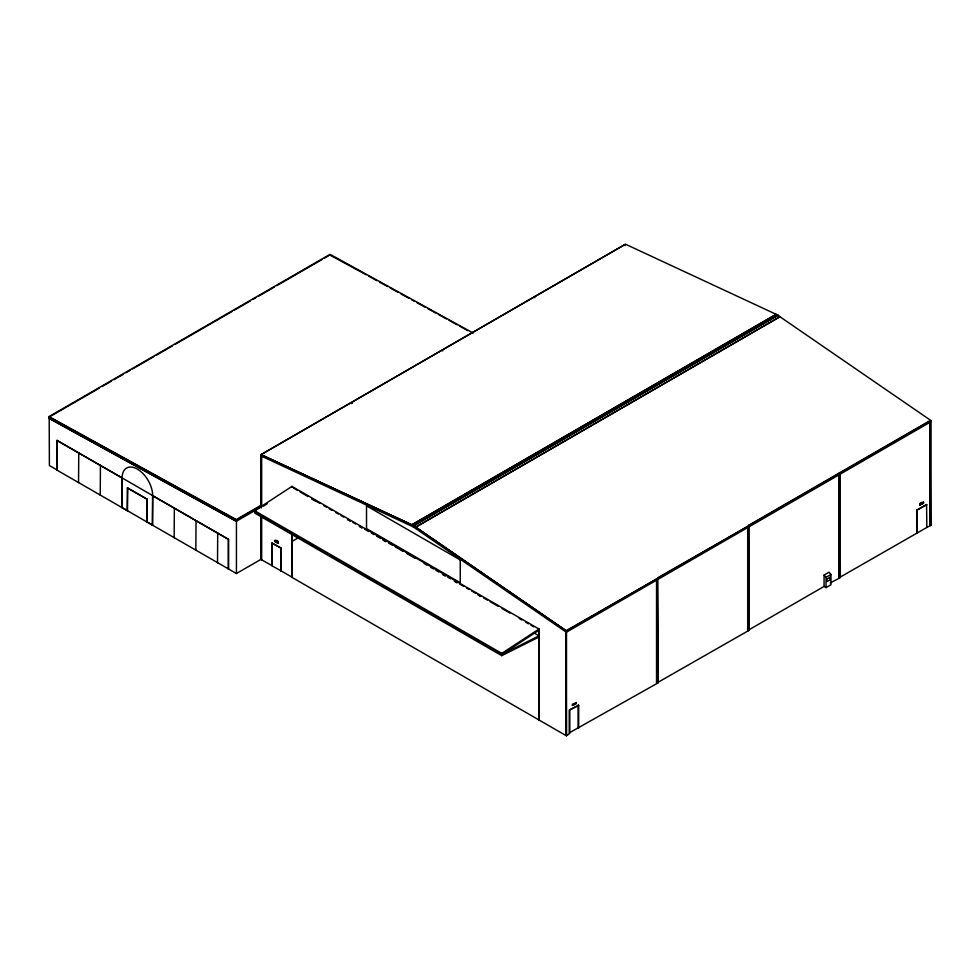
<?xml version="1.0" encoding="UTF-8"?>
<svg xmlns="http://www.w3.org/2000/svg" width="980" height="980" viewBox="0 0 980 980"><rect width="100%" height="100%" fill="white"/><g stroke="black" fill="none" stroke-linecap="round" stroke-linejoin="round"><path stroke-width="1.47" d="M657.519 682.595L748.193 630.814L748.193 526.125L657.531 577.906L658.021 682.876L657.531 579.425M838.856 577.906L838.856 473.218L839.346 578.188L830.232 582.892M501.76 655.657L501.821 654.481L539.074 630.14L539.012 629.038L291.954 486.399L254.702 510.752L254.702 513.018L501.76 655.657L539.012 637L539.074 635.824L533.5 632.602M538.779 635.653L539.012 637M578.69 728.115L578.69 705.355L569.233 710.133L569.233 732.893L657.041 683.452L657.041 578.751L566.379 630.532L566.379 735.796L566.085 630.642L415.79 527.081L780.019 316.797L778.071 315.229L413.817 525.733L260.876 454.72L260.901 507.077L236.266 521.311L49.025 418.325L49 416.61L330.052 254.335L473.169 333.041M415.79 527.081L780.031 316.577M278.357 543.043C278.773 538.473 269.745 540.397 277.928 543.079C280.096 540.25 269.182 539.38 278.247 543.03M919.681 504.651C929.383 502.201 918.579 500.792 920.012 504.945M575.934 702.623C566.955 707.033 577.441 704.375 576.179 702.55M572.43 705.392L576.056 703.664L576.081 702.476M923.111 503.083L923.564 501.993M263.461 506.17L267.185 503.732M539.074 635.824L501.821 654.481L501.76 653.391L539.012 629.038M49 417.174L99.507 388.019M102.153 386.488L111.414 381.134M114.072 379.603L123.333 374.262M125.979 372.731L129.948 370.44M132.606 368.909L153.787 356.671M156.433 355.152L172.321 345.977M174.967 344.446L231.893 311.579M234.539 310.048L250.427 300.885M253.073 299.353L255.719 297.822M258.365 296.291L274.253 287.128M276.899 285.596L321.918 259.602M324.564 258.083L328.533 255.78M329.856 255.021L366.165 274.768M49.025 418.325L236.462 521.188L236.437 520.037L49.196 417.064L49.392 465.537L57.085 469.971L57.085 440.388L56.889 470.082L236.437 573.521L261.366 559.127M78.755 452.907L78.559 482.601M100.438 465.427L100.242 495.121M56.889 440.498L122.12 477.934A21.597 12.471 60 0 1 137.396 469.114A21.597 12.471 60 0 1 152.672 495.574L152.476 525.28L152.672 495.574M127.547 487.893L127.351 510.764L127.547 487.893L147.257 499.273L147.257 522.034L152.672 525.158M127.547 510.654L121.924 507.64L121.924 478.056M127.351 488.003L147.257 499.273M776.087 314.531L411.857 524.815L776.074 314.286L625.497 244.204L260.876 454.72L351.538 402.376L351.538 403.515L352.531 402.952M147.257 522.034L147.049 499.384M174.354 508.093L174.158 537.787M196.037 520.613L195.841 550.307M49 416.61L236.241 519.584L261.366 505.08M292.212 487.379L291.954 486.399M261.366 505.643L236.241 520.16L236.266 521.311L236.266 519.596M217.719 533.132L217.511 562.826M152.476 495.684L228.548 539.392L228.548 568.976M281.076 570.85L272.011 565.84L272.011 543.079L281.076 548.09L281.076 570.85L292.212 577.281L292.212 533.096M291.868 541.524L298.496 537.689M272.011 543.079L281.076 548.09M260.876 516.632L260.876 559.409L272.207 565.73L272.207 542.969M292.016 532.998L292.212 577.281M261.366 454.953L413.327 525.782L778.071 315.229M565.877 630.765L413.327 525.782L413.327 526.922L565.877 631.904M748.683 525.28L749.186 630.25L748.683 525.28L838.856 473.218M566.379 735.796L566.379 631.096L931 420.591L780.019 316.797M566.869 631.953L930.51 422.013M292.016 577.392L565.877 735.502M919.816 504.823L923.319 503.206M570.495 709.398L578.69 705.355M916.717 532.961L916.717 510.2L926.566 504.504L926.86 527.436L839.848 577.33L839.848 474.161M916.717 510.2L926.86 504.676M824.07 586.444L824.07 575.064L828.994 572.222L830.967 574.501L830.967 584.741L826.042 587.584L824.07 586.444L748.683 629.969M826.042 587.584L826.042 577.343L830.967 574.501M569.821 710.476L569.821 733.236L566.869 735.502M931 420.591L931 525.28L926.86 527.436M657.041 683.452L658.021 682.876M748.193 630.814L749.186 630.25M839.346 578.188L840.338 577.624L839.848 472.642L930.02 420.591L930.51 525.562M776.074 314.286L778.059 315.438M411.845 524.582L413.817 525.733M411.857 524.815L261.562 454.843L261.562 506.452M261.366 456.092L413.327 526.922M368.848 276.238L376.871 280.648M379.542 282.118L387.566 286.54M390.236 288.01L398.272 292.42M400.943 293.89L408.966 298.3M411.637 299.782L414.32 301.252M416.99 302.722L425.014 307.132M427.684 308.602L435.72 313.012M438.391 314.494L446.415 318.904M449.085 320.374L457.109 324.784M459.791 326.254L467.815 330.677M920.159 503.659L919.877 504.761M931 525.28L930.314 525.109L930.314 421.878M533.855 297.124L443.683 349.186M352.531 401.812L442.703 349.75L442.703 350.889M293.535 488.138L297.491 490.429M300.137 491.948L308.051 496.529M312.007 498.808L319.921 503.377M323.89 505.668L326.524 507.187M329.17 508.718L331.804 510.237M335.76 512.528L338.406 514.047M341.04 515.566L343.674 517.097M347.643 519.376L350.276 520.907M352.91 522.426L355.556 523.957M359.513 526.236L362.159 527.767M364.793 529.286L368.75 531.564M371.396 533.096L374.029 534.615M376.663 536.146L380.632 538.424M383.266 539.956L385.912 541.475M388.546 542.994L392.502 545.284M395.148 546.803L403.062 551.373M407.019 553.663L414.932 558.233M424.168 563.574L426.815 565.093M430.771 567.383L433.405 568.902M436.051 570.421L438.685 571.952M442.654 574.231L445.288 575.762M447.921 577.281L450.567 578.8M454.524 581.091L457.158 582.61M459.804 584.141L463.761 586.42M466.407 587.951L469.04 589.47M471.674 590.989L475.643 593.28M478.277 594.799L480.911 596.33M483.557 597.849L487.513 600.14M490.159 601.659L498.073 606.228M502.03 608.519L509.943 613.088M519.18 618.417L521.826 619.948M525.782 622.226L528.416 623.758M531.062 625.277L533.696 626.808M311.812 498.918L315.768 501.209M347.447 519.498L350.08 521.017M359.317 526.346L361.951 527.877M383.07 540.066L385.704 541.585M442.446 574.354L445.091 575.873M454.328 581.201L456.962 582.733M478.081 594.921L480.715 596.44M539.074 630.14L538.718 628.866M260.876 505.362L261.072 454.843M254.702 510.752L501.76 653.391M254.763 511.842L501.821 654.481M572.786 704.216L572.504 705.318M57.085 440.388L228.548 539.392M413.842 525.513L415.802 526.86M413.327 525.782L566.379 631.096M824.07 575.064L826.042 577.343M930.02 422.098L930.02 525.28M917.011 510.372L917.011 533.132M747.703 527.363L747.703 630.532M656.551 579.989L656.551 683.158M625.007 245.637L625.007 244.498L534.835 296.548L534.835 297.687M578.102 705.012L578.102 727.773M538.976 719.749L538.976 629.846L538.779 719.859M280.88 548.2L280.88 570.96M261.562 515.566L261.562 559.58M261.366 454.438L261.366 507.897M261.366 515.517L261.366 559.702M236.437 520.037L236.437 573.521M228.352 539.502L228.352 569.086M122.12 477.934L122.12 507.53M829.986 577.343L827.022 579.045L827.022 581.606L829.986 579.903L829.986 577.343M460.245 559.948L366.52 505.839L366.52 528.6L460.245 582.708L460.245 559.948"/></g></svg>
